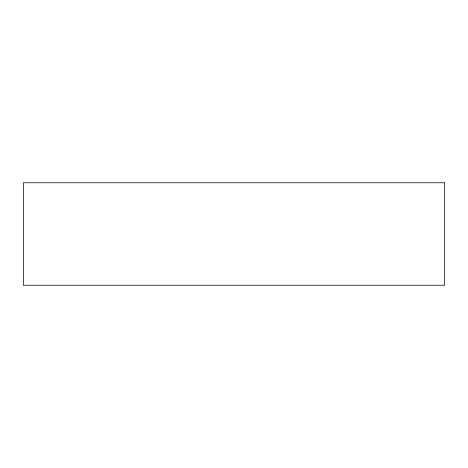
<?xml version="1.0" encoding="UTF-8"?>
<svg xmlns="http://www.w3.org/2000/svg" width="468" height="468" viewBox="0 0 468 468"><rect width="100%" height="100%" fill="white"/><g stroke="black" fill="none" stroke-linecap="round" stroke-linejoin="round"><path stroke-width="0.7" d="M444.6 182.772L23.4 182.772L23.4 285.228L444.6 285.228L444.6 182.772"/></g></svg>
